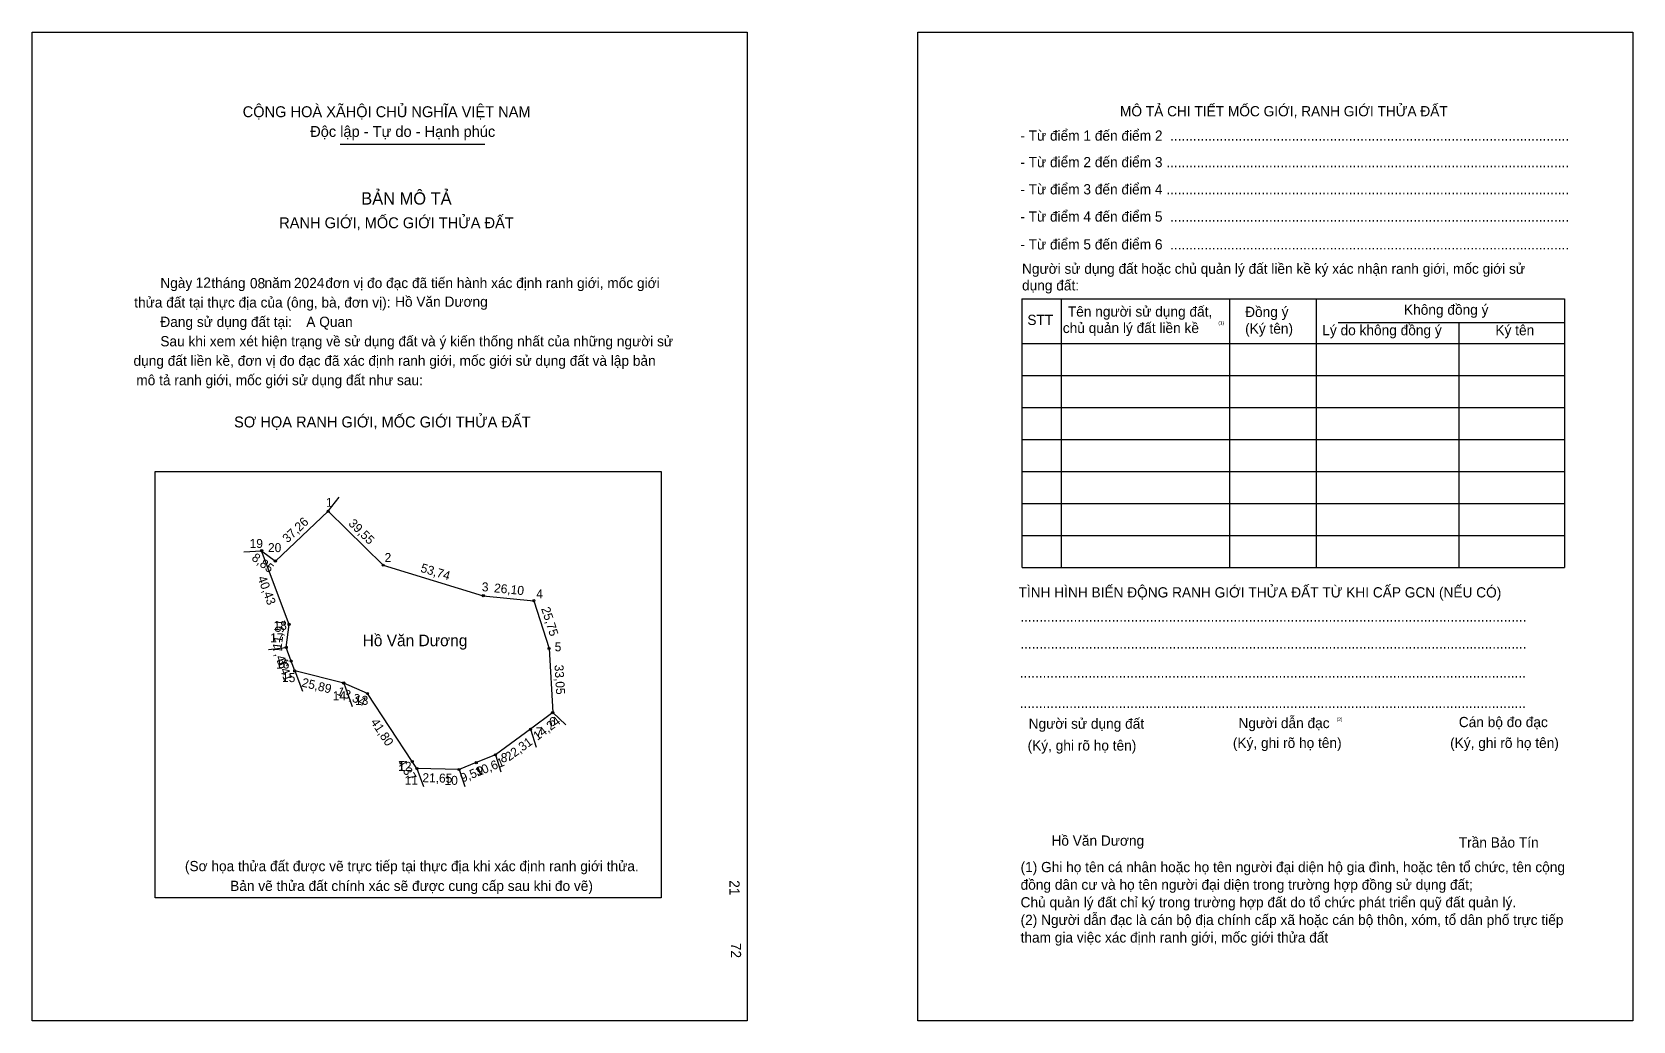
# Model space of a CAD drawing. Extents: x 547493 to 548315, y 1820710 to 1821218.
import ezdxf

# ---------------------------------------------------------------- set-up
doc = ezdxf.new("R2010")
doc.units = 0
for name, color, linetype in [('bmtKhungInTrang1', 7, 'Continuous'), ('bmtKhungInTrang2', 7, 'Continuous'), ('bmtNoiDung', 7, 'Continuous'), ('bmtTemplate', 7, 'Continuous'), ('CanhThua', 7, 'Continuous'), ('ChieuDaiCanhThua', 7, 'Continuous'), ('MocDinhThua', 7, 'Continuous'), ('RauThua', 7, 'Continuous'), ('SoHieuDinhThua', 7, 'Continuous'), ('TenChuSuDung', 7, 'Continuous')]:
    doc.layers.add(name, color=color, linetype=linetype)

msp = doc.modelspace()

# ---------------------------------------------------------------- linework, layer by layer
at = {"layer": 'bmtKhungInTrang1'}
msp.add_lwpolyline([(547492.66, 1821217.8), (547859.99, 1821217.8), (547859.99, 1820709.75), (547492.66, 1820709.75)], close=True, dxfattribs=at)
at = {"layer": 'bmtKhungInTrang2'}
msp.add_lwpolyline([(547947.59, 1821217.8), (548314.91, 1821217.8), (548314.91, 1820709.75), (547947.59, 1820709.75)], close=True, dxfattribs=at)
at = {"layer": 'bmtTemplate'}
for p, q in [((547650.96, 1821160.22), (547725.24, 1821160.22)), ((548021.27, 1821080.77), (548021.27, 1820942.65)), ((548107.68, 1821080.77), (548107.68, 1820942.65)), ((548152.14, 1821080.94), (548152.14, 1820942.65)), ((548279.74, 1821080.77), (548279.74, 1820942.65)), ((548163.42, 1821068.6), (548279.74, 1821068.6)), ((548001.13, 1821057.75), (548279.74, 1821057.75)), ((548001.13, 1821041.31), (548279.74, 1821041.31)), ((548001.13, 1821024.87), (548279.74, 1821024.87)), ((548001.13, 1821008.42), (548279.74, 1821008.42)), ((548001.13, 1820991.98), (548279.74, 1820991.98)), ((548001.13, 1820975.54), (548279.74, 1820975.54)), ((548001.13, 1820959.1), (548279.74, 1820959.1)), ((548001.13, 1820942.65), (548279.74, 1820942.65))]:
    msp.add_line(p, q, dxfattribs=at)
for points in [[(548000.95, 1821080.77), (548279.74, 1821080.77)], [(548000.95, 1821080.77), (548000.95, 1820942.65)], [(548225.52, 1821068.44), (548225.52, 1820942.65)]]:
    msp.add_lwpolyline(points, dxfattribs=at)
msp.add_lwpolyline([(547555.86, 1820773.02), (547555.86, 1820991.96), (547815.77, 1820991.96), (547815.77, 1820773.02)], close=True, dxfattribs=at)
at = {"layer": 'CanhThua'}
for p, q in [((547617.66, 1820946.04), (547644.78, 1820971.59)), ((547644.78, 1820971.59), (547673.03, 1820943.91)), ((547624.69, 1820913.48), (547610.59, 1820951.36)), ((547610.59, 1820951.36), (547617.66, 1820946.04)), ((547673.03, 1820943.91), (547724.43, 1820928.22)), ((547724.43, 1820928.22), (547750.41, 1820925.67)), ((547750.41, 1820925.67), (547758.23, 1820901.13)), ((547623.24, 1820901.66), (547624.69, 1820913.48)), ((547625.77, 1820894.64), (547623.24, 1820901.66)), ((547758.23, 1820901.13), (547760.07, 1820868.14)), ((547627.6, 1820889.55), (547625.77, 1820894.64)), ((547652.74, 1820883.37), (547627.6, 1820889.55)), ((547664.94, 1820877.97), (547652.74, 1820883.37)), ((547687.95, 1820843.08), (547664.94, 1820877.97)), ((547760.07, 1820868.14), (547748.66, 1820859.62)), ((547748.66, 1820859.62), (547730.66, 1820846.44)), ((547690.36, 1820839.43), (547687.95, 1820843.08)), ((547720.82, 1820842.48), (547712, 1820838.93)), ((547730.66, 1820846.44), (547720.82, 1820842.48)), ((547712, 1820838.93), (547690.36, 1820839.43))]:
    msp.add_line(p, q, dxfattribs=at)
at = {"layer": 'MocDinhThua'}
for centre in [(547644.78, 1820971.59), (547610.59, 1820951.36), (547617.66, 1820946.04), (547673.03, 1820943.91), (547724.43, 1820928.22), (547750.41, 1820925.67), (547624.69, 1820913.48), (547623.24, 1820901.66), (547758.23, 1820901.13), (547625.77, 1820894.64), (547627.6, 1820889.55), (547652.74, 1820883.37), (547664.94, 1820877.97), (547760.07, 1820868.14), (547748.66, 1820859.62), (547687.95, 1820843.08), (547690.36, 1820839.43), (547720.82, 1820842.48), (547730.66, 1820846.44), (547712, 1820838.93)]:
    msp.add_circle(centre, 0.552, dxfattribs=at)
at = {"layer": 'RauThua'}
for p, q in [((547644.78, 1820971.59), (547650.42, 1820978.8)), ((547601.45, 1820950.81), (547610.59, 1820951.36)), ((547614.11, 1820900.58), (547623.24, 1820901.66)), ((547627.6, 1820889.55), (547631.55, 1820879.1)), ((547652.74, 1820883.37), (547657.14, 1820871.36)), ((547760.07, 1820868.14), (547766.85, 1820861.93)), ((547760.07, 1820868.14), (547766.85, 1820861.93)), ((547748.66, 1820859.62), (547751.67, 1820850.42)), ((547730.66, 1820846.44), (547733.53, 1820837.68)), ((547690.36, 1820839.43), (547693.66, 1820830.15)), ((547712, 1820838.93), (547714.98, 1820830.27))]:
    msp.add_line(p, q, dxfattribs=at)

# ---------------------------------------------------------------- texts
at = {"layer": 'bmtNoiDung'}
for s, height, p in [('12', 5.256, (547576.72, 1821086.43)), ('08', 5.256, (547604.59, 1821086.14)), ('2024', 5.256, (547627.2, 1821086.25)), ('Hồ Văn Dương', 5.2558, (547679.13, 1821076.66)), ('A Quan', 5.256, (547633.53, 1821066.32)), ('Hồ Văn Dương', 5.2558, (548016.24, 1820799.79))]:
    msp.add_text(s, height=height, dxfattribs=at).set_placement(p)
for s, p in [('21', (547850.84, 1820782.07)), ('72', (547851.59, 1820749.9))]:
    msp.add_text(s, height=5.256, rotation=270, dxfattribs=at).set_placement(p)
at = {"layer": 'bmtTemplate'}
for s, height, p in [('CỘNG HOÀ XÃHỘI CHỦ NGHĨA VIỆT NAM', 5.6061, (547600.86, 1821174.05)), ('MÔ TẢ CHI TIẾT MỐC GIỚI, RANH GIỚI THỬA ĐẤT', 5.2538, (548051.45, 1821174.5)), ('Độc lập - Tự do - Hạnh phúc', 5.6061, (547635.53, 1821163.91)), ('- Từ điểm 1 đến điểm 2  .........................................................................................................', 5.25376, (548000.24, 1821161.97)), ('- Từ điểm 2 đến điểm 3 ..........................................................................................................', 5.25376, (548000.24, 1821148.35)), ('BẢN MÔ TẢ', 6.307, (547661.77, 1821129.16)), ('- Từ điểm 3 đến điểm 4 ..........................................................................................................', 5.25376, (548000.24, 1821134.38)), ('RANH GIỚI, MỐC GIỚI THỬA ĐẤT', 5.6061, (547619.61, 1821117)), ('- Từ điểm 4 đến điểm 5  .........................................................................................................', 5.25376, (548000.24, 1821120.4)), ('- Từ điểm 5 đến điểm 6  .........................................................................................................', 5.25376, (548000.24, 1821106.09)), ('Người sử dụng đất hoặc chủ quản lý đất liền kề ký xác nhận ranh giới, mốc giới sử', 5.2538, (548001.13, 1821093.6)), ('Ngày     tháng     năm         đơn vị đo đạc đã tiến hành xác định ranh giới, mốc giới ', 5.2558, (547558.57, 1821086.26)), ('dụng đất:', 5.254, (548001.13, 1821085.05)), ('thửa đất tại thực địa của (ông, bà, đơn vị):', 5.2558, (547545.17, 1821076.27)), ('Không đồng ý', 5.2538, (548197.31, 1821072.55)), ('Đang sử dụng đất tại:', 5.2558, (547558.57, 1821066.29)), ('STT', 5.254, (548003.87, 1821067.29)), ('Tên người sử dụng đất,', 5.2538, (548024.67, 1821071.57)), ('Đồng ý', 5.254, (548115.72, 1821071.4)), ('Sau khi xem xét hiện trạng về sử dụng đất và ý kiến thống nhất của những người sử ', 5.2558, (547558.57, 1821056.31)), ('chủ quản lý đất liền kề', 5.2538, (548022.09, 1821063.16)), ('(1)', 1.752, (548101.99, 1821067.48)), ('(Ký tên)', 5.254, (548115.72, 1821062.85)), ('Lý do không đồng ý', 5.2538, (548155.35, 1821062.03)), ('Ký tên', 5.254, (548244.26, 1821062.03)), ('dụng đất liền kề, đơn vị đo đạc đã xác định ranh giới, mốc giới sử dụng đất và lập bản', 5.2558, (547544.78, 1821046.33)), ('mô tả ranh giới, mốc giới sử dụng đất như sau:', 5.2558, (547546.23, 1821036.35)), ('SƠ HỌA RANH GIỚI, MỐC GIỚI THỬA ĐẤT', 5.6061, (547596.44, 1821014.67)), ('TÌNH HÌNH BIẾN ĐỘNG RANH GIỚI THỬA ĐẤT TỪ KHI CẤP GCN (NẾU CÓ)', 5.2538, (547999.35, 1820927.32)), ('.....................................................................................................................................', 5.26164, (548000.24, 1820914.96)), ('.....................................................................................................................................', 5.26164, (548000.24, 1820900.98)), ('.....................................................................................................................................', 5.26164, (547999.97, 1820886.18)), ('.....................................................................................................................................', 5.26164, (547999.97, 1820870.56)), ('Người sử dụng đất', 5.2538, (548004.52, 1820859.88)), ('Người dẫn đạc', 5.2538, (548112.28, 1820860.2)), ('(2)', 1.752, (548162.73, 1820863.83)), ('Cán bộ đo đạc', 5.2538, (548225.46, 1820860.7)), ('(Ký, ghi rõ họ tên)', 5.2538, (548003.99, 1820848.69)), ('(Ký, ghi rõ họ tên)', 5.2538, (548109.42, 1820850.01)), ('(Ký, ghi rõ họ tên)', 5.2538, (548221, 1820850.01)), ('Trần Bảo Tín', 5.2538, (548225.46, 1820798.84)), ('(Sơ họa thửa đất được vẽ trực tiếp tại thực địa khi xác định ranh giới thửa.', 5.2558, (547571.19, 1820786.71)), ('(1) Ghi họ tên cá nhân hoặc họ tên người đại diện hộ gia đình, hoặc tên tổ chức, tên cộng', 5.2538, (548000.39, 1820786.2)), ('Bản vẽ thửa đất chính xác sẽ được cung cấp sau khi đo vẽ)', 5.2558, (547594.43, 1820776.54)), ('đồng dân cư và họ tên người đại diện trong trường hợp đồng sử dụng đất;', 5.2538, (548000.39, 1820777.16)), ('Chủ quản lý đất chỉ ký trong trường hợp đất do tổ chức phát triển quỹ đất quản lý.', 5.2538, (548000.39, 1820768.11)), ('(2) Người dẫn đạc là cán bộ địa chính cấp xã hoặc cán bộ thôn, xóm, tổ dân phố trực tiếp', 5.2538, (548000.39, 1820759.07)), ('tham gia việc xác định ranh giới, mốc giới thửa đất', 5.2538, (548000.39, 1820750.03))]:
    msp.add_text(s, height=height, dxfattribs=at).set_placement(p)
at = {"layer": 'ChieuDaiCanhThua'}
for s, rotation, p in [('37,26', 43.28616, (547623.9, 1820955.08)), ('39,55', 315.58899, (547654.87, 1820964.92)), ('8,85', 322.99935, (547605.08, 1820946.88)), ('53,74', 343.02441, (547691.87, 1820940.56)), ('40,43', 290.41952, (547608.42, 1820937.41)), ('26,10', 354.39599, (547729.8, 1820930)), ('25,75', 287.68559, (547754.11, 1820921.64)), ('11,91', 83.0015, (547620.78, 1820900.46)), ('7,46', 289.80003, (547615.94, 1820901.56)), ('5,41', 289.80127, (547618.27, 1820895.08)), ('33,05', 273.18675, (547761.01, 1820892.66)), ('25,89', 346.1892, (547630.86, 1820881.64)), ('13,34', 336.12472, (547648.84, 1820877.55)), ('14,24', 36.74919, (547752.18, 1820853.64)), ('41,80', 303.40758, (547666.35, 1820863.31)), ('22,31', 36.21242, (547737.73, 1820843.06)), ('4,37', 303.41015, (547680.03, 1820842.55)), ('9,51', 21.92226, (547713.74, 1820832.19)), ('10,61', 21.9238, (547721.41, 1820835.28)), ('21,65', 358.6764, (547693.11, 1820832.46))]:
    msp.add_text(s, height=4.6, rotation=rotation, dxfattribs=at).set_placement(p)
at = {"layer": 'SoHieuDinhThua'}
for s, p in [('1', (547643.63, 1820973.89)), ('19', (547604.41, 1820952.75)), ('20', (547613.86, 1820950.63)), ('2', (547673.77, 1820945.56)), ('3', (547723.69, 1820930.43)), ('4', (547751.67, 1820926.94)), ('18', (547616.69, 1820910.64)), ('17', (547614.94, 1820904.25)), ('5', (547761.1, 1820899.67)), ('16', (547618.01, 1820890.78)), ('15', (547621.08, 1820883.83)), ('14', (547647.09, 1820874.54)), ('13', (547658.54, 1820872.16)), ('6', (547758.2, 1820861.25)), ('7', (547751.4, 1820855.93)), ('12', (547680.71, 1820838.25)), ('9', (547720.89, 1820835.91)), ('8', (547733.39, 1820842.73)), ('11', (547684.04, 1820831.09)), ('10', (547704.51, 1820831.06))]:
    msp.add_text(s, height=4.6, dxfattribs=at).set_placement(p)
at = {"layer": 'TenChuSuDung'}
msp.add_text('Hồ Văn Dương', height=5.9416, dxfattribs=at).set_placement((547662.47, 1820902.29))

doc.saveas('drawing.dxf')
